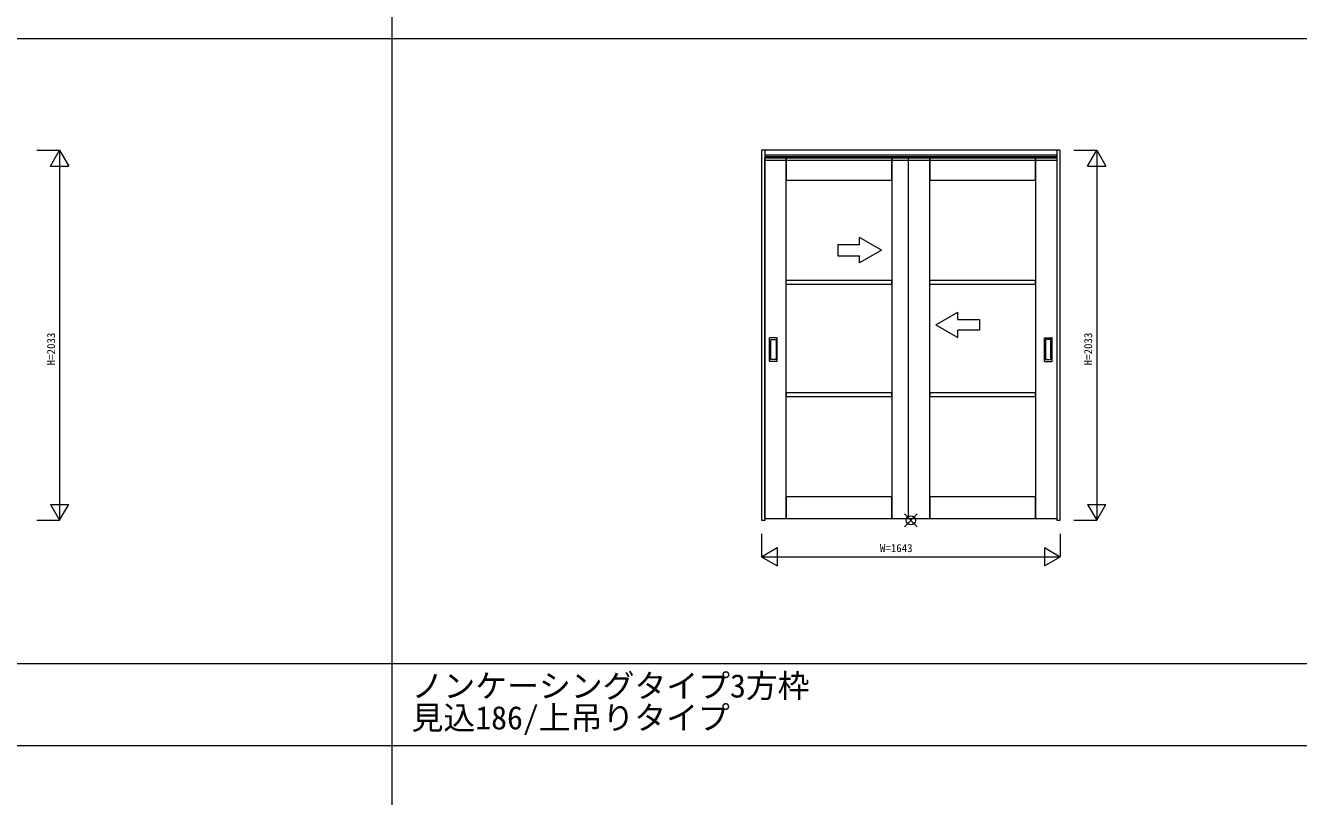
# Model space of a CAD drawing. Units: millimetres, scale not verified. Extents: x -14341 to 14341, y -10000 to 10000.
# Drawn here: x -4957 to 2040, y -4235 to 1 of the extents above; entities that cross this region are included whole.
import ezdxf
from ezdxf.enums import TextEntityAlignment as Align

# ---------------------------------------------------------------- set-up
doc = ezdxf.new("R2010")
doc.units = ezdxf.units.MM
doc.header["$LTSCALE"] = 50
doc.layers.add('0-0_0', color=7, linetype='Continuous')
for name, color, linetype, lineweight in [('0-1_YKK_F1', 7, 'Continuous', 18), ('0-2_YKK_A1', 4, 'Continuous', 18), ('0-3_YKK_N1', 2, 'Continuous', 18), ('0-6_YKK_IN', 1, 'Continuous', 18)]:
    doc.layers.add(name, color=color, linetype=linetype, lineweight=lineweight)
doc.styles.add('ＭＳ ゴシック', font='')
doc.styles.get('ＭＳ ゴシック').set_extended_font_data('MS Gothic')

msp = doc.modelspace()

# ---------------------------------------------------------------- linework, layer by layer
at = {"layer": '0-1_YKK_F1'}
for p, q in [((-2940.51, -10000), (-2940.51, 9500)), ((-14340.51, -70), (14159.49, -70)), ((-14340.51, -3505), (14159.49, -3505)), ((-14340.51, -3955), (14159.49, -3955))]:
    msp.add_line(p, q, dxfattribs=at)
at = {"layer": '0-2_YKK_A1'}
for p, q in [((706.99, -684.5), (-888.01, -684.5)), ((710.99, -684.5), (710.99, -2717.5)), ((-892.01, -708.5), (710.99, -708.5)), ((-892.01, -718.3), (710.99, -718.3)), ((-892.01, -738.5), (710.99, -738.5)), ((-252.51, -1233.6), (-372.51, -1164.32)), ((-372.51, -1203.6), (-372.51, -1164.32)), ((-252.51, -1233.6), (-372.51, -1302.88)), ((-372.51, -1302.88), (-372.51, -1263.6)), ((47.49, -1643.5), (167.49, -1574.22)), ((167.49, -1613.5), (167.49, -1574.22)), ((47.49, -1643.5), (167.49, -1712.78)), ((167.49, -1712.78), (167.49, -1673.5)), ((-866.51, -1843.5), (-866.51, -1715.5)), ((-825.51, -1714.5), (-865.51, -1714.5)), ((-860.51, -1833.5), (-860.51, -1725.5)), ((-859.51, -1724.5), (-831.51, -1724.5)), ((-830.51, -1725.5), (-830.51, -1833.5)), ((-824.51, -1843.5), (-824.51, -1715.5)), ((643.49, -1843.5), (643.49, -1715.5)), ((644.49, -1714.5), (684.49, -1714.5)), ((649.49, -1725.5), (649.49, -1833.5)), ((678.49, -1724.5), (650.49, -1724.5)), ((679.49, -1833.5), (679.49, -1725.5)), ((685.49, -1843.5), (685.49, -1715.5)), ((-825.51, -1844.5), (-865.51, -1844.5)), ((-831.51, -1834.5), (-859.51, -1834.5)), ((644.49, -1844.5), (684.49, -1844.5)), ((650.49, -1834.5), (678.49, -1834.5)), ((-195.51, -2708.5), (-105.51, -2708.5))]:
    msp.add_line(p, q, dxfattribs=at)
for points in [[(-912.01, -2717.5), (-892.01, -2717.5), (-892.01, -684.5)], [(-888.01, -684.5), (-912.01, -684.5), (-912.01, -2717.5)], [(710.99, -2717.5), (730.99, -2717.5), (730.99, -684.5), (706.99, -684.5)], [(-105.51, -728.5), (-195.51, -728.5), (-195.51, -2708.5)], [(-372.51, -1203.6), (-492.51, -1203.6), (-492.51, -1263.6), (-372.51, -1263.6)], [(-775.51, -1419.83), (-195.51, -1419.83), (-195.51, -1399.83), (-775.51, -1399.83)], [(14.49, -1419.83), (594.49, -1419.83), (594.49, -1399.83), (14.49, -1399.83)], [(167.49, -1613.5), (287.49, -1613.5), (287.49, -1673.5), (167.49, -1673.5)]]:
    msp.add_lwpolyline(points, dxfattribs=at)
for points in [[(-895.51, -2708.5), (-775.51, -2708.5), (-775.51, -728.5), (-895.51, -728.5)], [(-775.51, -848.5), (-195.51, -848.5), (-195.51, -728.5), (-775.51, -728.5)], [(-105.51, -2708.5), (14.49, -2708.5), (14.49, -728.5), (-105.51, -728.5)], [(14.49, -848.5), (594.49, -848.5), (594.49, -728.5), (14.49, -728.5)], [(594.49, -2708.5), (714.49, -2708.5), (714.49, -728.5), (594.49, -728.5)], [(-775.51, -2037.17), (-195.51, -2037.17), (-195.51, -2017.17), (-775.51, -2017.17)], [(14.49, -2037.17), (594.49, -2037.17), (594.49, -2017.17), (14.49, -2017.17)], [(-775.51, -2708.5), (-195.51, -2708.5), (-195.51, -2588.5), (-775.51, -2588.5)], [(14.49, -2708.5), (594.49, -2708.5), (594.49, -2588.5), (14.49, -2588.5)]]:
    msp.add_lwpolyline(points, close=True, dxfattribs=at)
for centre, start, end in [((-865.51, -1715.5), 90, 180), ((-859.51, -1725.5), 90, 180), ((-831.51, -1725.5), 0, 90), ((-825.51, -1715.5), 0, 90), ((644.49, -1715.5), 90, 180), ((650.49, -1725.5), 90, 180), ((678.49, -1725.5), 360, 90), ((684.49, -1715.5), 0, 90), ((-865.51, -1843.5), 180, 270), ((-859.51, -1833.5), 180, 270), ((-831.51, -1833.5), 270, 0), ((-825.51, -1843.5), 270, 0), ((644.49, -1843.5), 180, 270), ((650.49, -1833.5), 180, 270), ((678.49, -1833.5), 270, 360), ((684.49, -1843.5), 270, 0)]:
    msp.add_arc(centre, 1, start, end, dxfattribs=at)
at = {"layer": '0-3_YKK_N1'}
for p, q in [((-4894.01, -684.5), (-4769.01, -684.5)), ((-4769.01, -684.5), (-4769.01, -2717.5)), ((805.99, -684.5), (930.99, -684.5)), ((930.99, -684.5), (930.99, -2717.5)), ((-4819.01, -771.1), (-4719.01, -771.1)), ((880.99, -771.1), (980.99, -771.1)), ((-4819.01, -2630.9), (-4719.01, -2630.9)), ((880.99, -2630.9), (980.99, -2630.9)), ((-4894.01, -2717.5), (-4769.01, -2717.5)), ((805.99, -2717.5), (930.99, -2717.5)), ((730.99, -2792.5), (730.99, -2917.5)), ((-912.01, -2917.5), (-825.41, -2867.5)), ((-825.41, -2867.5), (-825.41, -2967.5)), ((644.39, -2867.5), (730.99, -2917.5)), ((-912.01, -2917.5), (-825.41, -2967.5))]:
    msp.add_line(p, q, dxfattribs=at)
for points in [[(-4819.01, -771.1), (-4769.01, -684.5), (-4719.01, -771.1)], [(880.99, -771.1), (930.99, -684.5), (980.99, -771.1)], [(-4819.01, -2630.9), (-4769.01, -2717.5), (-4719.01, -2630.9)], [(880.99, -2630.9), (930.99, -2717.5), (980.99, -2630.9)], [(-912.01, -2792.5), (-912.01, -2917.5), (730.99, -2917.5)], [(644.39, -2867.5), (644.39, -2967.5), (730.99, -2917.5)]]:
    msp.add_lwpolyline(points, dxfattribs=at)
at = {"layer": '0-6_YKK_IN'}
for p, q in [((-125.86, -2752.86), (-55.15, -2682.14)), ((-125.86, -2682.14), (-55.15, -2752.86))]:
    msp.add_line(p, q, dxfattribs=at)
msp.add_circle((-90.51, -2717.5), 25, dxfattribs=at)

# ---------------------------------------------------------------- texts
at = {"layer": '0-0_0', "style": 'ＭＳ ゴシック'}
for s, p in [('ノンケーシングタイプ3方枠', (-2834.51, -3730)), ('見込186/上吊りタイプ', (-2834.51, -3905))]:
    msp.add_text(s, height=128.3, dxfattribs=at).set_placement(p, align=Align.BOTTOM_LEFT)
at = {"layer": '0-3_YKK_N1', "color": 7, "style": 'ＭＳ ゴシック'}
for p in [(-4781.01, -1866), (918.99, -1866)]:
    msp.add_text('H=2033', height=43.99, rotation=90, dxfattribs=at).set_placement(p, align=Align.BOTTOM_LEFT)
msp.add_text('W=1643', height=43.99, dxfattribs=at).set_placement((-260.51, -2905.5), align=Align.BOTTOM_LEFT)

doc.saveas('drawing.dxf')
